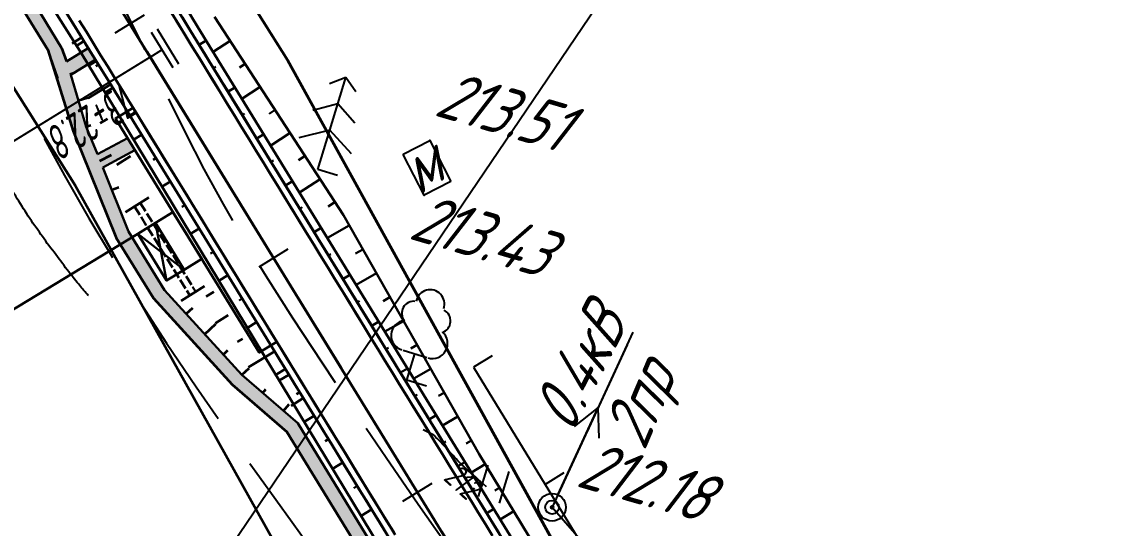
# Model space of a CAD drawing. Header units: millimetres. Extents: x -698 to 8131, y -704 to 4503.
# Drawn here: x 5356.7 to 5436.3, y 3472.5 to 3509.4 of the extents above; entities that cross this region are included whole.
import ezdxf

# ---------------------------------------------------------------- set-up
doc = ezdxf.new("R2010")
doc.units = ezdxf.units.MM
for name, pattern in [('ACAD_ISO02W100', [15, 12, -3]), ('CONTI', [0]), ('DASHED', [0.75, 0.5, -0.25])]:
    doc.linetypes.add(name, pattern=pattern)
for name, color, linetype, lineweight in [('10', 1, 'Continuous', 35), ('КОПИЯ_ОСЬ_13_ОТКОСЫ', 7, 'Continuous', 30), ('КОПИЯ_ОСЬ_ГРАНИЦЫ_ПОЛОС', 7, 'Continuous', 30), ('Остановки', 1, 'Continuous', 30), ('ОСЬ_ВЕРХ_ПОКРЫТИЯ_ГРАНИЦЫ_ПОЛОС', 7, 'Continuous', 30), ('ОСЬ_ВЕРХ_ПОКРЫТИЯ_ОСЬ', 1, 'Continuous', 30), ('Ось_примыкания', 1, 'Continuous', 35), ('Привязка', 250, 'Continuous', 35), ('Тротуар', 40, 'Continuous', 35), ('Трубы мет.', 7, 'ACAD_ISO02W100', 30)]:
    doc.layers.add(name, color=color, linetype=linetype, lineweight=lineweight)
for name, color, linetype in [('GOR_BDEFAULT', 212, 'CONTI'), ('NAD_MDEFAULT', 7, 'CONTI'), ('PI_OTDEFAULT', 172, 'CONTI'), ('PI_TTDEFAULT', 5, 'CONTI'), ('SIT_LDEFAULT', 7, 'CONTI'), ('USLZNDEFAULT', 7, 'CONTI'), ('ZAPSKDEFAULT', 7, 'CONTI'), ('ОСЬ_ВЕРХ_ПОКРЫТИЯ_ПИКЕТЫ', 1, 'Continuous'), ('ОСЬ_ВЕРХ_ПОКРЫТИЯ_РАЗБИВКА_КРИВ', 1, 'Continuous'), ('разметка', 7, 'Continuous')]:
    doc.layers.add(name, color=color, linetype=linetype)
doc.styles.add('eskd', font='isocpeui.ttf', dxfattribs={"width": 1.2})
doc.styles.add('SHRFT', font='isocpeui.ttf', dxfattribs={"width": 3.5})
doc.styles.get("Standard").update_dxf_attribs({"font": 'isocpeui.ttf'})

# ---------------------------------------------------------------- blocks, each defined once
blk = doc.blocks.new('BL_2011')
at = {"color": 0}
for p, q in [((0, 0), (0, 2.4)), ((1.6, 0), (1.6, 2.4))]:
    blk.add_line(p, q, dxfattribs=at)
blk = doc.blocks.new('BL_22')
at = {"color": 0}
for radius in [1, 0.5, 0.1]:
    blk.add_circle((0, 0), radius, dxfattribs=at)
blk = doc.blocks.new('BL_104')
at = {"color": 0}
for p, q in [((-0.9, 2), (0.9, 2)), ((0, 0), (0, 2)), ((1.5, 0), (0, 0))]:
    blk.add_line(p, q, dxfattribs=at)
for centre, radius, start, end in [((0, 5.8), 1.04, 358, 185), ((-0.94, 4.8), 0.88, 100, 235), ((0.94, 4.8), 0.88, 305, 80), ((-1, 3.1), 1.1, 115, 270), ((1, 3.1), 1.1, 270, 65)]:
    blk.add_arc(centre, radius, start, end, dxfattribs=at)
blk = doc.blocks.new('BL_105')
at = {"color": 0}
for p, q in [((0, 7), (-1, 6.2)), ((0, 5), (0, 7)), ((1, 6.2), (0, 7)), ((0, 5), (-1.6, 4)), ((0, 3), (0, 5)), ((1.6, 4), (0, 5)), ((0, 3), (-2, 1.8)), ((0, 0), (0, 3)), ((2, 1.8), (0, 3)), ((1.5, 0), (0, 0))]:
    blk.add_line(p, q, dxfattribs=at)
blk = doc.blocks.new('*U49')
at = {"layer": 'КОПИЯ_ОСЬ_13_ОТКОСЫ'}
for points in [[(1001.06, 900.828), (1010.441, 886.405), (1020.32, 869.001), (1030.698, 851.904), (1041.047, 834.789), (1049.338, 821.926), (1053.106, 816.499), (1055.249, 813.387), (1056.859, 811.09), (1058.482, 808.832), (1060.124, 806.62), (1061.792, 804.463), (1063.493, 802.367), (1065.279, 800.366), (1067.106, 798.446)], [(998.875, 901.677), (999.847, 900.083), (1040.261, 834.306), (1048.734, 821.555), (1052.509, 816.132), (1054.683, 813.034), (1056.318, 810.746), (1057.967, 808.494), (1059.636, 806.289), (1061.333, 804.136), (1063.062, 802.044), (1064.797, 799.982), (1066.577, 797.996), (1067.028, 797.515)], [(1002.193, 899.087), (1000.954, 898.281)], [(1003.283, 897.411), (1002.87, 897.142)], [(1004.373, 895.734), (1003.048, 894.872)], [(1005.464, 894.057), (1005.022, 893.77)], [(1006.554, 892.381), (1005.143, 891.463)], [(1007.645, 890.704), (1007.174, 890.398)], [(1008.735, 889.027), (1007.238, 888.054)], [(1009.826, 887.351), (1009.326, 887.026)], [(1010.871, 885.647), (1009.274, 884.74)], [(1011.858, 883.908), (1011.326, 883.605)], [(1012.846, 882.168), (1011.369, 881.33)], [(1013.833, 880.429), (1013.341, 880.15)], [(1014.82, 878.69), (1013.464, 877.92)], [(1015.808, 876.951), (1015.356, 876.694)], [(1016.795, 875.211), (1015.559, 874.51)], [(1017.783, 873.472), (1017.371, 873.238)], [(1018.77, 871.733), (1017.655, 871.099)], [(1019.757, 869.993), (1019.385, 869.782)], [(1020.766, 868.267), (1019.767, 867.661)], [(1021.804, 866.557), (1021.471, 866.355)], [(1022.842, 864.847), (1021.861, 864.252)]]:
    blk.add_lwpolyline(points, dxfattribs=at)

msp = doc.modelspace()

# ---------------------------------------------------------------- hatches: boundary and pattern name
at = {"layer": 'Тротуар', "lineweight": 30, "ltscale": 7}
for points in [[(5466.603, 3369.435), (5464.199, 3371.972), (5457.004, 3375.472), (5449.971, 3379.116), (5446.483, 3381.111), (5443.161, 3383.224), (5436.715, 3388.142), (5431.069, 3393.814), (5426.047, 3400.024), (5421.509, 3406.475), (5419.224, 3409.907), (5412.944, 3420.132), (5406.733, 3430.399), (5401.563, 3438.959), (5392.412, 3454.459), (5384.128, 3468.142), (5376.812, 3480.084), (5372.692, 3483.698), (5367.045, 3489.864), (5364.428, 3494.124), (5362.55, 3498.787), (5362.162, 3499.75), (5361.296, 3501.956), (5360.243, 3505.535), (5359.9, 3506.511), (5359.557, 3507.488), (5353.516, 3517.408), (5346.095, 3529.283), (5337.358, 3542.681), (5330.6, 3552.598), (5323.514, 3562.282), (5314.689, 3573.385), (5305.757, 3583.754), (5294.788, 3595.515), (5284.15, 3605.971), (5274.517, 3614.798), (5262.518, 3625.475), (5250.256, 3635.753), (5228.636, 3653.545), (5213.48, 3666.213), (5198.554, 3679.53), (5195.155, 3682.072), (5188.614, 3686.677), (5181.729, 3690.741), (5174.553, 3693.981), (5166.765, 3696.048), (5158.672, 3697.097), (5150.771, 3696.701), (5142.932, 3694.886), (5135.763, 3691.799), (5128.894, 3687.534), (5119.677, 3680.123), (5110.519, 3672.03), (5107.649, 3669.246), (5096.334, 3657.934), (5094.629, 3656.228), (5093.906, 3655.537), (5087.832, 3649.465), (5076.605, 3638.065), (5063.964, 3625.252), (5056.914, 3618.158), (5049.806, 3611.124), (5042.672, 3604.117), (5034.104, 3595.716), (5025.464, 3587.246), (5012.287, 3575.126), (5004.83, 3568.464), (5000.376, 3564.545), (4992.568, 3558.187), (4986.365, 3553.136), (4976.969, 3545.672), (4967.373, 3538.466), (4960.946, 3533.701), (4956.142, 3530.257), (4951.275, 3526.828), (4944.558, 3522.239), (4941.878, 3520.46), (4934.85, 3515.752), (4934.02, 3515.196), (4921.2, 3506.598), (4903.6, 3496.548), (4897.663, 3493.449), (4891.601, 3490.598), (4873.244, 3481.853), (4861.137, 3475.777), (4851.022, 3470.054), (4850.316, 3469.617), (4844.045, 3464.752), (4838.09, 3459.351), (4832.466, 3453.61), (4827.236, 3447.37), (4822.539, 3440.513), (4818.897, 3433.927), (4815.516, 3426.46), (4812.441, 3418.669), (4810.035, 3411.157), (4807.175, 3399.956), (4804.768, 3388.201), (4802.678, 3365.271), (4803.818, 3364.88), (4805.75, 3388.011), (4808.15, 3399.731), (4811.12, 3411.298), (4813.568, 3418.846), (4816.506, 3426.225), (4819.778, 3433.453), (4823.587, 3440.306), (4828.121, 3446.878), (4833.208, 3452.938), (4838.771, 3458.618), (4844.644, 3463.95), (4850.888, 3468.795), (4851.611, 3469.243), (4861.609, 3474.895), (4873.593, 3481.023), (4892.028, 3489.675), (4898.14, 3492.525), (4904.066, 3495.663), (4921.662, 3505.714), (4942.435, 3519.629), (4945.115, 3521.408), (4951.736, 3525.929), (4956.645, 3529.404), (4961.502, 3532.939), (4967.97, 3537.663), (4977.55, 3544.92), (4986.99, 3552.356), (4993.2, 3557.412), (5001.022, 3563.781), (5005.493, 3567.716), (5012.958, 3574.386), (5026.153, 3586.52), (5034.804, 3595.002), (5043.373, 3603.403), (5050.509, 3610.412), (5057.621, 3617.45), (5064.674, 3624.548), (5077.317, 3637.363), (5088.541, 3648.76), (5097.04, 3657.226), (5108.35, 3668.534), (5111.199, 3671.296), (5120.322, 3679.358), (5129.473, 3686.717), (5136.227, 3690.91), (5143.245, 3693.932), (5150.91, 3695.707), (5158.632, 3696.093), (5166.571, 3695.065), (5174.217, 3693.035), (5181.268, 3689.852), (5188.077, 3685.832), (5194.568, 3681.262), (5197.92, 3678.755), (5212.826, 3665.456), (5227.997, 3652.776), (5249.617, 3634.984), (5261.864, 3624.719), (5273.849, 3614.053), (5283.425, 3605.248), (5294.038, 3594.853), (5304.928, 3583.185), (5313.919, 3572.747), (5322.719, 3561.675), (5329.783, 3552.021), (5336.525, 3542.127), (5345.254, 3528.742), (5352.666, 3516.881), (5358.55, 3507.337), (5360.408, 3501.541), (5363.532, 3493.673), (5366.243, 3489.259), (5371.993, 3482.98), (5375.959, 3479.544), (5383.271, 3467.625), (5391.554, 3453.946), (5400.706, 3438.447), (5405.884, 3429.885), (5412.109, 3419.623), (5418.381, 3409.369), (5420.615, 3406.013), (5425.242, 3399.43), (5430.324, 3393.146), (5436.048, 3387.394), (5442.486, 3382.471), (5445.966, 3380.254), (5449.492, 3378.238), (5456.555, 3374.578), (5463.598, 3371.152), (5466.015, 3368.602), (5468.306, 3367.584), (5468.712, 3368.498)], [(5361.485, 3507.472), (5359.904, 3506.5), (5360.243, 3505.535), (5362.009, 3506.62)], [(5364.358, 3500.924), (5362.162, 3499.75), (5362.55, 3498.787), (5364.893, 3500.053)]]:
    msp.add_hatch(color=256, dxfattribs=at).paths.add_polyline_path(points)

# ---------------------------------------------------------------- linework, layer by layer
at = {"linetype": 'Continuous'}
msp.add_line((5340.108, 3424.321), (5430.053, 3557.071), dxfattribs=at)
at = {"layer": '10'}
for p, q in [((5376.033, 3506.574), (5328.473, 3581.954)), ((5314.083, 3571.094), (5360.563, 3497.444)), ((5314.083, 3571.094), (5360.563, 3497.444)), ((5401.543, 3460.384), (5376.033, 3506.574)), ((5360.563, 3497.444), (5386.533, 3450.994)), ((5360.563, 3497.444), (5386.533, 3450.994))]:
    msp.add_line(p, q, dxfattribs=at)
msp.add_lwpolyline([(5710.163, 3297.724), (5663.993, 3297.174), (5633.323, 3307.224), (5531.183, 3365.104), (5455.723, 3393.394), (5444.073, 3403.464), (5401.543, 3460.384), (5376.033, 3506.574), (5328.473, 3581.954), (5320.503, 3590.824), (5286.753, 3619.604), (5288.323, 3621.204), (5196.433, 3695.614)], dxfattribs=at)
at = {"layer": 'GOR_BDEFAULT', "color": 212, "elevation": 212, "flags": 128}
for points in [[(5361.509, 3489.46), (5361.469, 3489.5), (5361.429, 3489.55), (5361.379, 3489.6), (5361.329, 3489.65), (5361.279, 3489.72), (5361.219, 3489.78), (5361.159, 3489.86), (5361.089, 3489.94), (5361.019, 3490.02), (5360.939, 3490.11), (5360.859, 3490.21), (5360.779, 3490.31), (5360.689, 3490.42), (5360.599, 3490.53), (5360.499, 3490.65), (5360.399, 3490.78), (5360.299, 3490.91), (5360.189, 3491.05), (5360.079, 3491.19), (5359.969, 3491.34), (5359.849, 3491.49), (5359.739, 3491.64), (5359.619, 3491.8), (5359.499, 3491.96), (5359.379, 3492.12), (5359.249, 3492.28), (5359.129, 3492.44), (5359.009, 3492.61), (5358.889, 3492.77), (5358.759, 3492.94), (5358.639, 3493.1), (5358.519, 3493.26), (5358.399, 3493.43), (5358.289, 3493.59), (5358.169, 3493.75), (5358.049, 3493.91), (5357.939, 3494.08), (5357.819, 3494.24), (5357.699, 3494.41), (5357.589, 3494.57), (5357.469, 3494.74), (5357.359, 3494.91), (5357.249, 3495.08), (5357.129, 3495.25), (5357.019, 3495.42), (5356.899, 3495.6), (5356.789, 3495.77), (5356.679, 3495.95), (5356.559, 3496.13), (5356.449, 3496.32), (5356.329, 3496.5), (5356.219, 3496.69), (5356.099, 3496.87), (5355.979, 3497.06), (5355.869, 3497.25), (5355.749, 3497.44), (5355.629, 3497.63), (5355.509, 3497.83), (5355.389, 3498.02), (5355.259, 3498.21), (5355.139, 3498.41), (5355.019, 3498.6), (5354.889, 3498.79), (5354.769, 3498.99), (5354.639, 3499.18), (5354.509, 3499.38), (5354.379, 3499.57), (5354.259, 3499.76), (5354.129, 3499.96), (5353.999, 3500.15), (5353.869, 3500.34), (5353.749, 3500.53), (5353.619, 3500.72), (5353.489, 3500.91), (5353.369, 3501.09), (5353.249, 3501.28), (5353.119, 3501.46), (5352.999, 3501.65), (5352.879, 3501.83), (5352.759, 3502.01), (5352.639, 3502.18), (5352.519, 3502.36), (5352.409, 3502.54), (5352.289, 3502.71), (5352.169, 3502.88), (5352.059, 3503.05), (5351.939, 3503.22), (5351.829, 3503.39), (5351.719, 3503.56), (5351.609, 3503.73), (5351.499, 3503.89), (5351.389, 3504.05), (5351.279, 3504.22), (5351.169, 3504.38), (5351.059, 3504.54), (5350.959, 3504.69), (5350.849, 3504.85), (5350.749, 3505.01), (5350.639, 3505.16), (5350.539, 3505.31), (5350.439, 3505.47), (5350.329, 3505.62), (5350.229, 3505.77), (5350.129, 3505.91), (5350.029, 3506.06), (5349.929, 3506.21), (5349.829, 3506.35), (5349.729, 3506.49), (5349.639, 3506.64), (5349.539, 3506.78), (5349.439, 3506.92), (5349.339, 3507.05), (5349.249, 3507.19), (5349.149, 3507.32), (5349.049, 3507.46), (5348.959, 3507.59), (5348.859, 3507.72), (5348.759, 3507.85), (5348.669, 3507.97), (5348.569, 3508.1), (5348.469, 3508.22), (5348.369, 3508.35), (5348.279, 3508.47), (5348.179, 3508.58), (5348.079, 3508.7), (5347.979, 3508.82), (5347.889, 3508.93), (5347.789, 3509.04), (5347.689, 3509.16), (5347.589, 3509.27), (5347.499, 3509.38), (5347.399, 3509.48), (5347.309, 3509.59), (5347.209, 3509.7), (5347.119, 3509.8), (5347.029, 3509.91), (5346.939, 3510.01), (5346.839, 3510.11), (5346.749, 3510.21), (5346.659, 3510.31), (5346.579, 3510.41), (5346.489, 3510.51), (5346.399, 3510.61), (5346.309, 3510.7), (5346.229, 3510.8), (5346.139, 3510.89), (5346.059, 3510.99), (5345.979, 3511.08), (5345.889, 3511.17), (5345.809, 3511.26), (5345.729, 3511.35), (5345.649, 3511.44), (5345.559, 3511.54), (5345.469, 3511.64), (5345.369, 3511.75), (5345.259, 3511.87), (5345.149, 3512), (5345.019, 3512.15), (5344.869, 3512.32), (5344.709, 3512.5), (5344.529, 3512.71), (5344.329, 3512.94), (5344.099, 3513.2), (5343.859, 3513.49), (5343.579, 3513.8)], [(5390.499, 3475.54), (5390.289, 3475.73), (5390.089, 3475.9), (5389.899, 3476.07), (5389.719, 3476.24), (5389.549, 3476.39), (5389.389, 3476.54), (5389.229, 3476.68), (5389.079, 3476.81), (5388.939, 3476.95), (5388.799, 3477.07), (5388.669, 3477.2), (5388.549, 3477.32), (5388.419, 3477.44), (5388.299, 3477.57), (5388.179, 3477.69), (5388.069, 3477.81), (5387.949, 3477.93), (5387.839, 3478.06), (5387.719, 3478.18), (5387.609, 3478.3), (5387.509, 3478.42), (5387.399, 3478.54), (5387.299, 3478.65), (5387.199, 3478.76), (5387.099, 3478.86), (5386.999, 3478.96), (5386.909, 3479.05), (5386.819, 3479.14), (5386.739, 3479.22), (5386.659, 3479.29), (5385.899, 3479.68)]]:
    msp.add_lwpolyline(points, dxfattribs=at)
at = {"layer": 'PI_TTDEFAULT', "color": 5}
for p in [(5386.379, 3500.75, 213.507), (5385.959, 3496.76, 213.425), (5395.279, 3474.05, 212.182)]:
    msp.add_point(p, dxfattribs=at)
at = {"layer": 'SIT_LDEFAULT', "color": 7}
for p, q in [((5364.739, 3509.14), (5363.439, 3511.76)), ((5365.609, 3507.37), (5364.749, 3509.14)), ((5368.609, 3501.27), (5367.369, 3503.78)), ((5369.949, 3498.67), (5368.609, 3501.27)), ((5358.289, 3500.89), (5359.779, 3498.2)), ((5384.429, 3499.75), (5386.379, 3500.75)), ((5386.379, 3500.75), (5387.909, 3497.76)), ((5384.459, 3499.69), (5384.429, 3499.75)), ((5385.959, 3496.76), (5384.459, 3499.69)), ((5359.779, 3498.2), (5361.549, 3495.1)), ((5371.339, 3496.11), (5369.949, 3498.67)), ((5387.909, 3497.76), (5385.959, 3496.76)), ((5372.029, 3494.93), (5371.349, 3496.11)), ((5361.549, 3495.1), (5363.259, 3492.22)), ((5374.469, 3490.88), (5374.079, 3491.51)), ((5376.409, 3487.82), (5374.459, 3490.87)), ((5365.369, 3488.82), (5367.209, 3485.99)), ((5378.559, 3484.54), (5376.409, 3487.82)), ((5401.169, 3486.79), (5395.279, 3474.05)), ((5367.209, 3485.99), (5369.359, 3482.82)), ((5400.749, 3485.88), (5397.809, 3479.53)), ((5379.509, 3483.12), (5378.559, 3484.54)), ((5390.929, 3485.08), (5389.559, 3484.25)), ((5389.559, 3484.25), (5394.779, 3475.72)), ((5369.359, 3482.82), (5370.959, 3480.52)), ((5395.699, 3474.96), (5398.639, 3481.31)), ((5398.639, 3481.31), (5396.889, 3479.92)), ((5398.709, 3479.08), (5398.639, 3481.31)), ((5383.199, 3477.65), (5381.739, 3479.79)), ((5385.539, 3474.26), (5383.199, 3477.65)), ((5373.259, 3477.25), (5373.969, 3476.26)), ((5396.139, 3476.55), (5394.779, 3475.72)), ((5373.969, 3476.26), (5376.349, 3472.96)), ((5394.779, 3475.72), (5397.419, 3471.39)), ((5387.429, 3471.56), (5385.539, 3474.26)), ((5395.279, 3474.05), (5421.409, 3444.32)), ((5376.349, 3472.96), (5378.729, 3469.7)), ((5395.939, 3473.3), (5400.559, 3468.04))]:
    msp.add_line(p, q, dxfattribs=at)
at = {"layer": 'КОПИЯ_ОСЬ_13_ОТКОСЫ'}
for points in [[(5365.038, 3515.141), (5368.98, 3508.683), (5417.403, 3429.87), (5421.467, 3423.509), (5423.519, 3420.333), (5425.071, 3417.98), (5426.645, 3415.66), (5428.248, 3413.379), (5429.887, 3411.143), (5431.573, 3408.959), (5433.313, 3406.83), (5433.905, 3406.138), (5434.504, 3405.452), (5435.11, 3404.772), (5435.568, 3404.272), (5436.03, 3403.775), (5436.497, 3403.282)], [(5356.96, 3513.517), (5361.011, 3507.073), (5362.468, 3504.682), (5402.418, 3438.62), (5410.214, 3425.454), (5413.96, 3418.881), (5415.885, 3415.541), (5417.367, 3413.029), (5418.892, 3410.518)], [(5357.529, 3513.868), (5362.033, 3506.606), (5363.016, 3505.019), (5411.439, 3426.206), (5415.284, 3419.698), (5417.254, 3416.401), (5418.764, 3413.928), (5420.314, 3411.461)], [(5368.519, 3510.591), (5369.491, 3508.997), (5409.905, 3443.22), (5418.378, 3430.469), (5422.153, 3425.046), (5424.327, 3421.949), (5425.963, 3419.66), (5427.611, 3417.409), (5429.28, 3415.203), (5430.977, 3413.05), (5432.706, 3410.958), (5434.441, 3408.896), (5436.221, 3406.91), (5436.672, 3406.429)], [(5361.186, 3507.973), (5360.653, 3507.643)], [(5369.58, 3507.706), (5370.091, 3508.02)], [(5362.239, 3506.273), (5362.062, 3506.163)], [(5370.627, 3506.002), (5370.798, 3506.107)], [(5363.29, 3504.572), (5362.739, 3504.233)], [(5371.674, 3504.298), (5372.185, 3504.612)], [(5364.337, 3502.867), (5364.153, 3502.755)], [(5372.721, 3502.594), (5372.891, 3502.699)], [(5373.768, 3500.89), (5374.279, 3501.204)], [(5365.384, 3501.163), (5364.809, 3500.81)], [(5366.431, 3499.459), (5366.239, 3499.342)], [(5374.815, 3499.186), (5374.985, 3499.29)], [(5367.478, 3497.755), (5366.879, 3497.387)], [(5375.862, 3497.482), (5376.373, 3497.796)], [(5368.525, 3496.051), (5368.325, 3495.929)], [(5376.909, 3495.778), (5377.079, 3495.882)], [(5369.572, 3494.347), (5368.949, 3493.964)], [(5377.956, 3494.074), (5378.467, 3494.388)], [(5370.619, 3492.643), (5370.411, 3492.515)], [(5379.003, 3492.369), (5379.173, 3492.474)], [(5371.666, 3490.939), (5371.019, 3490.541)], [(5380.05, 3490.665), (5380.561, 3490.98)], [(5372.713, 3489.235), (5372.497, 3489.102)], [(5381.097, 3488.961), (5381.267, 3489.066)], [(5373.76, 3487.531), (5373.089, 3487.119)], [(5382.144, 3487.257), (5382.655, 3487.571)], [(5374.807, 3485.827), (5374.584, 3485.689)], [(5383.191, 3485.553), (5383.361, 3485.658)], [(5375.854, 3484.123), (5375.159, 3483.696)], [(5384.238, 3483.849), (5384.749, 3484.163)], [(5376.901, 3482.419), (5376.67, 3482.276)], [(5385.285, 3482.145), (5385.455, 3482.25)], [(5377.948, 3480.715), (5377.229, 3480.273)], [(5386.332, 3480.441), (5386.843, 3480.755)], [(5378.995, 3479.011), (5378.755, 3478.863)], [(5387.379, 3478.737), (5387.549, 3478.842)], [(5380.042, 3477.307), (5379.299, 3476.85)], [(5388.426, 3477.033), (5388.937, 3477.347)], [(5381.089, 3475.603), (5380.841, 3475.45)], [(5389.473, 3475.329), (5389.643, 3475.434)], [(5382.136, 3473.898), (5381.369, 3473.427)], [(5390.52, 3473.625), (5391.031, 3473.939)]]:
    msp.add_lwpolyline(points, dxfattribs=at)
at = {"layer": 'КОПИЯ_ОСЬ_ГРАНИЦЫ_ПОЛОС'}
for points in [[(5390.943, 3471.981), (5390.422, 3472.828), (5389.902, 3473.676), (5389.381, 3474.523), (5388.86, 3475.371), (5388.34, 3476.218), (5387.819, 3477.066), (5387.298, 3477.913), (5386.778, 3478.761), (5386.257, 3479.608), (5385.736, 3480.455), (5385.216, 3481.303), (5384.695, 3482.15), (5384.174, 3482.998), (5383.653, 3483.845), (5383.133, 3484.693), (5382.612, 3485.54), (5382.091, 3486.388), (5381.571, 3487.235), (5381.05, 3488.082), (5380.529, 3488.93), (5380.009, 3489.777), (5379.488, 3490.625), (5378.967, 3491.472), (5378.447, 3492.32), (5377.926, 3493.167), (5377.405, 3494.015), (5376.885, 3494.862), (5376.364, 3495.709), (5375.843, 3496.557), (5375.323, 3497.404), (5374.802, 3498.252), (5374.281, 3499.099), (5373.761, 3499.947), (5373.24, 3500.794), (5372.719, 3501.642), (5372.199, 3502.489), (5371.678, 3503.337), (5371.157, 3504.184), (5370.637, 3505.031), (5370.116, 3505.879), (5369.595, 3506.726), (5369.074, 3507.574), (5368.554, 3508.421), (5368.039, 3509.266), (5367.524, 3510.11)], [(5367.937, 3509.426), (5368.46, 3508.575), (5368.983, 3507.723), (5369.506, 3506.872), (5370.029, 3506.021), (5370.552, 3505.169), (5371.075, 3504.318), (5371.598, 3503.466), (5372.122, 3502.615), (5372.645, 3501.764), (5373.168, 3500.912), (5373.691, 3500.061), (5374.214, 3499.21), (5374.737, 3498.358), (5375.26, 3497.507), (5375.783, 3496.656), (5376.306, 3495.804), (5376.829, 3494.953), (5377.352, 3494.101), (5377.876, 3493.25), (5378.399, 3492.399), (5378.922, 3491.547), (5379.445, 3490.696), (5379.968, 3489.845), (5380.491, 3488.993), (5381.014, 3488.142), (5381.537, 3487.29), (5382.06, 3486.439), (5382.583, 3485.588), (5383.106, 3484.736), (5383.63, 3483.885), (5384.153, 3483.034), (5384.676, 3482.182), (5385.199, 3481.331), (5385.722, 3480.48), (5386.245, 3479.628), (5386.768, 3478.777), (5387.291, 3477.925), (5387.814, 3477.074), (5388.337, 3476.223), (5388.86, 3475.371), (5389.384, 3474.52), (5389.907, 3473.669), (5390.43, 3472.817), (5390.953, 3471.966)], [(5368.363, 3509.688), (5368.886, 3508.836), (5369.409, 3507.985), (5369.932, 3507.134), (5370.455, 3506.282), (5370.978, 3505.431), (5371.501, 3504.58), (5372.024, 3503.728), (5372.548, 3502.877), (5373.071, 3502.025), (5373.594, 3501.174), (5374.117, 3500.323), (5374.64, 3499.471), (5375.163, 3498.62), (5375.686, 3497.769), (5376.209, 3496.917), (5376.732, 3496.066), (5377.255, 3495.215), (5377.778, 3494.363), (5378.302, 3493.512), (5378.825, 3492.66), (5379.348, 3491.809), (5379.871, 3490.958), (5380.394, 3490.106), (5380.917, 3489.255), (5381.44, 3488.404), (5381.963, 3487.552), (5382.486, 3486.701), (5383.009, 3485.849), (5383.532, 3484.998), (5384.056, 3484.147), (5384.579, 3483.295), (5385.102, 3482.444), (5385.625, 3481.593), (5386.148, 3480.741), (5386.671, 3479.89), (5387.194, 3479.039), (5387.717, 3478.187), (5388.24, 3477.336), (5388.763, 3476.484), (5389.286, 3475.633), (5389.81, 3474.782), (5390.333, 3473.93), (5390.856, 3473.079), (5391.379, 3472.228)], [(5368.466, 3509.526), (5368.98, 3508.682), (5369.5, 3507.836), (5370.021, 3506.988), (5370.542, 3506.141), (5371.063, 3505.293), (5371.583, 3504.446), (5372.104, 3503.598), (5372.625, 3502.751), (5373.145, 3501.903), (5373.666, 3501.056), (5374.187, 3500.208), (5374.707, 3499.361), (5375.228, 3498.514), (5375.749, 3497.666), (5376.269, 3496.819), (5376.79, 3495.971), (5377.311, 3495.124), (5377.831, 3494.276), (5378.352, 3493.429), (5378.873, 3492.581), (5379.393, 3491.734), (5379.914, 3490.887), (5380.435, 3490.039), (5380.955, 3489.192), (5381.476, 3488.344), (5381.997, 3487.497), (5382.517, 3486.649), (5383.038, 3485.802), (5383.559, 3484.954), (5384.079, 3484.107), (5384.6, 3483.26), (5385.121, 3482.412), (5385.642, 3481.565), (5386.162, 3480.717), (5386.683, 3479.87), (5387.204, 3479.022), (5387.724, 3478.175), (5388.245, 3477.327), (5388.766, 3476.48), (5389.286, 3475.632), (5389.807, 3474.785), (5390.328, 3473.938), (5390.848, 3473.09), (5391.369, 3472.243)], [(5375.232, 3486.091), (5375.493, 3485.666), (5376.016, 3484.815), (5376.539, 3483.964), (5377.062, 3483.113), (5377.585, 3482.261), (5378.108, 3481.41), (5378.631, 3480.559), (5379.154, 3479.708), (5379.677, 3478.857), (5380.2, 3478.006), (5380.723, 3477.155), (5381.246, 3476.304), (5381.768, 3475.453), (5382.291, 3474.602), (5382.814, 3473.75), (5383.337, 3472.899), (5383.86, 3472.048)], [(5375.064, 3485.408), (5375.064, 3485.408), (5375.512, 3484.68), (5376.033, 3483.832), (5376.553, 3482.985), (5377.074, 3482.137), (5377.595, 3481.29), (5378.115, 3480.443), (5378.636, 3479.595), (5379.157, 3478.748), (5379.677, 3477.9), (5380.198, 3477.053), (5380.719, 3476.205), (5381.239, 3475.358), (5381.76, 3474.51), (5382.281, 3473.663), (5382.801, 3472.815), (5383.322, 3471.968)]]:
    msp.add_lwpolyline(points, dxfattribs=at)
at = {"layer": 'Остановки', "color": 1, "linetype": 'Continuous'}
msp.add_lwpolyline([(5375.232, 3486.091), (5375.232, 3486.091), (5364.762, 3503.132), (5364.762, 3503.132), (5363.484, 3502.347), (5373.954, 3485.306)], close=True, dxfattribs=at)
at = {"layer": 'Остановки', "lineweight": 30, "ltscale": 7}
for points in [[(5368.719, 3493.827), (5367.672, 3495.531), (5366.394, 3494.745), (5368.488, 3491.337), (5369.766, 3492.122), (5367.672, 3495.531)], [(5367.441, 3493.041), (5366.394, 3494.745), (5365.116, 3493.96), (5367.21, 3490.552), (5368.488, 3491.337), (5366.394, 3494.745)], [(5366.394, 3494.745), (5367.21, 3490.552)], [(5365.116, 3493.96), (5368.488, 3491.337)]]:
    msp.add_lwpolyline(points, dxfattribs=at)
at = {"layer": 'ОСЬ_ВЕРХ_ПОКРЫТИЯ_ГРАНИЦЫ_ПОЛОС', "linetype": 'Continuous'}
for points in [[(5359.893, 3510.06), (5360.414, 3509.22), (5360.935, 3508.38), (5361.455, 3507.539), (5361.975, 3506.699), (5362.496, 3505.858), (5363.016, 3505.018), (5363.536, 3504.171), (5364.057, 3503.324), (5364.074, 3503.296)], [(5383.748, 3472.23), (5383.227, 3473.077), (5382.707, 3473.925), (5382.186, 3474.772), (5381.665, 3475.62), (5381.145, 3476.467), (5380.624, 3477.314), (5380.103, 3478.162), (5379.583, 3479.009), (5379.062, 3479.857), (5378.541, 3480.704), (5378.021, 3481.552), (5377.5, 3482.399), (5376.979, 3483.247), (5376.459, 3484.094), (5375.938, 3484.941), (5375.417, 3485.789), (5374.897, 3486.636), (5374.376, 3487.484), (5373.855, 3488.331), (5373.335, 3489.179), (5372.814, 3490.026), (5372.293, 3490.874), (5371.772, 3491.721), (5371.252, 3492.569), (5370.731, 3493.416), (5370.21, 3494.263), (5369.69, 3495.111), (5369.169, 3495.958), (5368.648, 3496.806), (5368.128, 3497.653), (5367.607, 3498.501), (5367.086, 3499.348), (5366.566, 3500.196), (5366.045, 3501.043), (5365.524, 3501.89), (5365.004, 3502.738), (5364.483, 3503.585), (5363.962, 3504.433), (5363.442, 3505.28), (5362.921, 3506.121), (5362.401, 3506.962), (5361.88, 3507.803), (5361.36, 3508.643), (5360.839, 3509.483)]]:
    msp.add_lwpolyline(points, dxfattribs=at)
at = {"layer": 'ОСЬ_ВЕРХ_ПОКРЫТИЯ_ОСЬ'}
msp.add_lwpolyline([(5361.354, 3514.401), (5366.017, 3506.819), (5366.017, 3506.819), (5417.045, 3423.767), (5417.045, 3423.767), (5418.574, 3421.283), (5419.598, 3419.63), (5420.112, 3418.805), (5420.629, 3417.981), (5421.149, 3417.159), (5421.671, 3416.34), (5422.197, 3415.522), (5422.726, 3414.706), (5423.259, 3413.893), (5423.797, 3413.083), (5424.34, 3412.277), (5424.887, 3411.473)], dxfattribs=at)
at = {"layer": 'ОСЬ_ВЕРХ_ПОКРЫТИЯ_ПИКЕТЫ'}
for p, q in [((5363.467, 3508.582), (5365.597, 3509.891)), ((5373.937, 3491.541), (5376.067, 3492.85)), ((5384.407, 3474.501), (5386.537, 3475.81))]:
    msp.add_line(p, q, dxfattribs=at)
at = {"layer": 'ОСЬ_ВЕРХ_ПОКРЫТИЯ_РАЗБИВКА_КРИВ'}
for p, q in [((5366.084, 3508.62), (5367.655, 3506.064)), ((5366.51, 3508.882), (5368.081, 3506.326)), ((5366.017, 3506.819), (5354.941, 3500.013)), ((5366.017, 3506.819), (5366.869, 3507.342))]:
    msp.add_line(p, q, dxfattribs=at)
at = {"layer": 'Ось_примыкания', "color": 0}
for p, q in [((5361.012, 3508.23), (5360.325, 3507.803)), ((5362.067, 3506.531), (5361.486, 3506.17)), ((5360.16, 3505.571), (5360.533, 3505.688)), ((5363.121, 3504.831), (5361.486, 3503.816)), ((5360.757, 3503.662), (5361.466, 3503.885)), ((5361.355, 3501.754), (5361.69, 3501.859)), ((5370.649, 3489.731), (5370.097, 3489.392)), ((5368.64, 3488.123), (5369.115, 3488.558)), ((5371.696, 3488.027), (5370.758, 3487.451)), ((5369.99, 3486.648), (5370.803, 3487.392)), ((5372.743, 3486.323), (5372.356, 3486.085)), ((5371.341, 3485.173), (5371.678, 3485.481)), ((5375.055, 3485.396), (5373.178, 3484.243)), ((5373.79, 3484.618), (5373.183, 3484.246)), ((5372.692, 3483.698), (5373.227, 3484.187)), ((5376.102, 3483.692), (5375.413, 3483.268)), ((5374.203, 3482.388), (5374.428, 3482.648)), ((5375.715, 3481.079), (5376.136, 3481.565)), ((5377.15, 3481.988), (5376.267, 3481.446))]:
    msp.add_line(p, q, dxfattribs=at)
at = {"layer": 'Ось_примыкания', "color": 0, "ltscale": 7}
for p, q in [((5362.912, 3502.322), (5362.373, 3502.017)), ((5362.354, 3499.272), (5363.194, 3499.701)), ((5364.58, 3499.608), (5363.57, 3498.964)), ((5363.204, 3497.162), (5363.731, 3497.357))]:
    msp.add_line(p, q, dxfattribs=at)
at = {"layer": 'Ось_примыкания', "linetype": 'Continuous'}
msp.add_lwpolyline([(5391.369, 3472.243), (5390.848, 3473.09), (5390.328, 3473.938), (5389.807, 3474.785), (5389.286, 3475.632), (5388.766, 3476.48), (5388.245, 3477.327), (5387.724, 3478.175), (5387.204, 3479.022), (5386.683, 3479.87), (5386.162, 3480.717), (5385.642, 3481.565), (5385.121, 3482.412), (5384.6, 3483.26), (5384.079, 3484.107), (5383.559, 3484.954), (5383.038, 3485.802), (5382.517, 3486.649), (5381.997, 3487.497), (5381.476, 3488.344), (5380.955, 3489.192), (5380.435, 3490.039), (5379.914, 3490.887), (5379.393, 3491.734), (5378.873, 3492.581), (5378.352, 3493.429), (5377.831, 3494.276), (5377.311, 3495.124), (5376.79, 3495.971), (5376.269, 3496.819), (5375.749, 3497.666), (5375.228, 3498.514), (5374.707, 3499.361), (5374.187, 3500.208), (5373.666, 3501.056), (5373.145, 3501.903), (5372.625, 3502.751), (5372.104, 3503.598), (5371.583, 3504.446), (5371.063, 3505.293), (5370.542, 3506.141), (5370.021, 3506.988), (5369.5, 3507.836), (5368.98, 3508.682), (5368.466, 3509.526)], dxfattribs=at)
at = {"layer": 'Привязка', "lineweight": 30, "ltscale": 7}
msp.add_lwpolyline([(5324.1, 3469.078), (5365.116, 3493.96)], dxfattribs=at)
at = {"layer": 'разметка', "lineweight": 30, "ltscale": 7}
msp.add_lwpolyline([(5365.785, 3507.197), (5376.255, 3490.156)], dxfattribs=at)
at = {"layer": 'разметка', "linetype": 'DASHED', "lineweight": 30, "ltscale": 14}
msp.add_lwpolyline([(5376.255, 3490.156), (5417.045, 3423.767)], dxfattribs=at)
at = {"layer": 'Тротуар', "linetype": 'Continuous'}
for points in [[(5250.256, 3635.753), (5262.517, 3625.476), (5274.517, 3614.798), (5284.15, 3605.971), (5294.756, 3595.549), (5305.672, 3583.852), (5314.689, 3573.385), (5323.514, 3562.282), (5330.6, 3552.598), (5337.357, 3542.682), (5346.097, 3529.28), (5353.516, 3517.408), (5359.557, 3507.488)], [(5352.666, 3516.881), (5358.55, 3507.337), (5360.411, 3501.422), (5363.532, 3493.673), (5366.243, 3489.259), (5366.243, 3489.259), (5371.993, 3482.98), (5375.959, 3479.544), (5383.271, 3467.625), (5391.554, 3453.946), (5400.706, 3438.447), (5405.884, 3429.885), (5412.109, 3419.623), (5418.381, 3409.369), (5420.615, 3406.013), (5425.242, 3399.43), (5430.324, 3393.146), (5436.048, 3387.394), (5442.486, 3382.471)], [(5359.557, 3507.488), (5359.904, 3506.5)], [(5376.753, 3480.179), (5384.125, 3468.146), (5392.412, 3454.459), (5401.564, 3438.96), (5406.739, 3430.403), (5412.963, 3420.143), (5419.224, 3409.907), (5421.44, 3406.577), (5426.041, 3400.033), (5431.069, 3393.815), (5436.709, 3388.147), (5443.06, 3383.291), (5446.483, 3381.111), (5449.971, 3379.116), (5457.004, 3375.472), (5464.199, 3371.972)]]:
    msp.add_lwpolyline(points, dxfattribs=at)
at = {"layer": 'Тротуар', "lineweight": 30, "ltscale": 7}
for points in [[(5358.55, 3507.337), (5359.284, 3505.253)], [(5359.904, 3506.5), (5361.485, 3507.472)], [(5360.243, 3505.535), (5362.009, 3506.62)], [(5362.162, 3499.75), (5361.356, 3501.75), (5360.243, 3505.535)], [(5364.358, 3500.924), (5362.162, 3499.75)], [(5362.55, 3498.787), (5364.893, 3500.053)], [(5367.045, 3489.864), (5367.045, 3489.864), (5364.428, 3494.124), (5362.55, 3498.787)], [(5367.045, 3489.864), (5372.692, 3483.698), (5376.753, 3480.179)]]:
    msp.add_lwpolyline(points, dxfattribs=at)
at = {"layer": 'Трубы мет.', "lineweight": 30}
for points in [[(5364.207, 3495.529), (5365.903, 3496.588)], [(5368.278, 3489.078), (5369.975, 3490.137)]]:
    msp.add_lwpolyline(points, dxfattribs=at)
at = {"layer": 'Трубы мет.', "lineweight": 30, "ltscale": 0.06}
for points in [[(5364.868, 3495.942), (5368.906, 3489.469)], [(5365.292, 3496.207), (5369.33, 3489.734)]]:
    msp.add_lwpolyline(points, dxfattribs=at)

# ---------------------------------------------------------------- block references
at = {"layer": 'USLZNDEFAULT', "color": 7, "rotation": 342.9999999999999}
for name, p in [('BL_105', (5378.224, 3498.64)), ('BL_104', (5384.709, 3483.3)), ('BL_22', (5395.279, 3474.05))]:
    msp.add_blockref(name, p, dxfattribs=at)
at = {"layer": 'ZAPSKDEFAULT', "color": 7, "rotation": 342.9999999999999}
msp.add_blockref('BL_2011', (5389.929, 3474.83), dxfattribs=at)
at = {"layer": 'КОПИЯ_ОСЬ_13_ОТКОСЫ'}
msp.add_blockref('*U49', (4369.644, 2608.914), dxfattribs=at)

# ---------------------------------------------------------------- texts
at = {"layer": 'GOR_BDEFAULT', "color": 212, "style": 'SHRFT', "width": 0.75}
msp.add_text('212', height=1.7223, rotation=317.97602, dxfattribs=at).set_placement((5387.284, 3476.11, 212))
at = {"layer": 'NAD_MDEFAULT', "color": 7, "style": 'eskd', "oblique": 10, "width": 0.8}
for s, rotation, p in [('м', 32.82438, (5385.596, 3496.722)), ('0.4кВ', 63, (5396.684, 3479.297)), ('2пр', 67, (5402.008, 3478.091))]:
    msp.add_text(s, height=3.5, rotation=rotation, dxfattribs=at).set_placement(p)
at = {"layer": 'PI_OTDEFAULT', "color": 172, "style": 'eskd', "oblique": 10, "width": 0.8}
for s, rotation, p in [('213.51', 343.57106, (5386.598, 3502.606)), ('213.43', 343.57106, (5384.74, 3493.64)), ('212.18', 344, (5396.932, 3475.616))]:
    msp.add_text(s, height=3.5, rotation=rotation, dxfattribs=at).set_placement(p)
at = {"layer": 'ОСЬ_ВЕРХ_ПОКРЫТИЯ_РАЗБИВКА_КРИВ', "width": 0.6}
msp.add_text('73+22.8', height=2.5, rotation=211.56687, dxfattribs=at).set_placement((5364.149, 3505.084))

doc.saveas('drawing.dxf')
